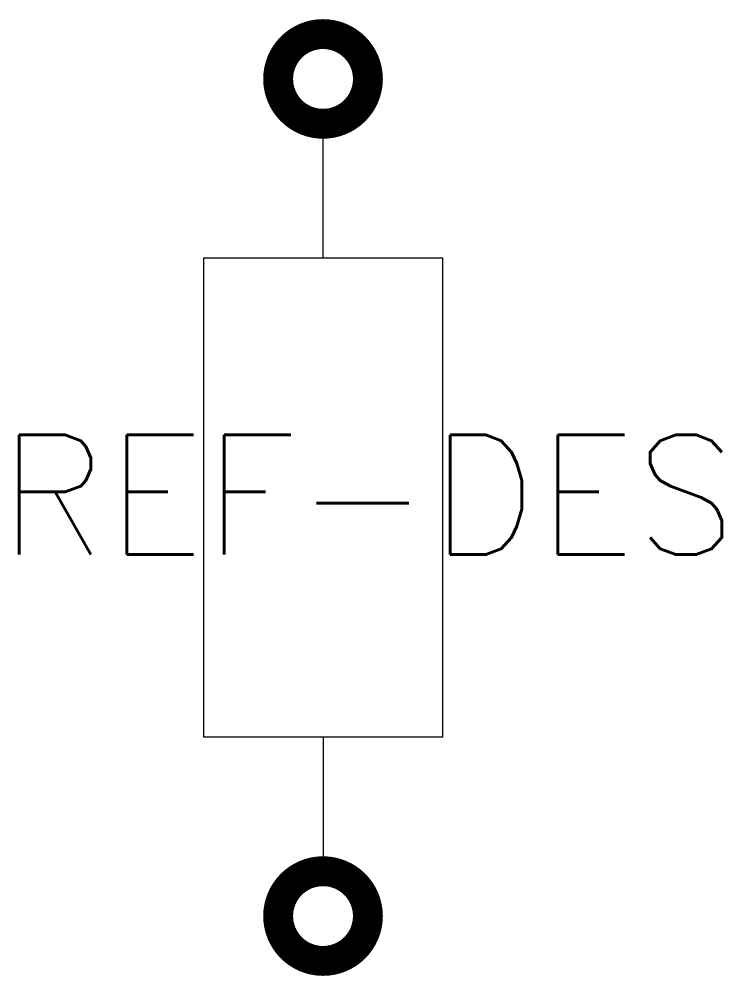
# Model space of a CAD drawing. Header units: inches. Extents: x 3.646 to 4.233, y 3.4 to 4.2.
import ezdxf
from ezdxf.enums import TextEntityAlignment as Align

# ---------------------------------------------------------------- set-up
doc = ezdxf.new("R2010")
doc.units = ezdxf.units.IN
doc.header["$MEASUREMENT"] = 0
for name, color, linetype in [('PAD', 4, 'Continuous'), ('TEXT', 7, 'Continuous'), ('THICK', 1, 'Continuous'), ('THIN', 4, 'Continuous')]:
    doc.layers.add(name, color=color, linetype=linetype)
doc.styles.get("Standard").update_dxf_attribs({"font": 'simplex.shx'})

msp = doc.modelspace()

# ---------------------------------------------------------------- linework, layer by layer
at = {"layer": 'PAD', "const_width": 0.025}
for points in [[(3.8625, 4.15, 1), (3.9375, 4.15, 1)], [(3.8625, 3.45, 1), (3.9375, 3.45, 1)]]:
    msp.add_lwpolyline(points, format="xyb", close=True, dxfattribs=at)
at = {"layer": 'THICK'}
for p, q in [((4, 4), (3.8, 4)), ((3.8, 4), (3.8, 3.6)), ((4, 3.6), (4, 4)), ((3.8, 3.6), (4, 3.6))]:
    msp.add_line(p, q, dxfattribs=at)
at = {"layer": 'THIN'}
for p, q in [((3.9, 4), (3.9, 4.1)), ((3.9, 3.6), (3.9, 3.5))]:
    msp.add_line(p, q, dxfattribs=at)

# ---------------------------------------------------------------- texts
at = {"layer": 'TEXT', "flags": 4}
msp.add_attdef('REF-DES', text='R1', height=0.1, dxfattribs=at).set_placement((3.93752, 3.80228), align=Align.MIDDLE_CENTER)

doc.saveas('drawing.dxf')
